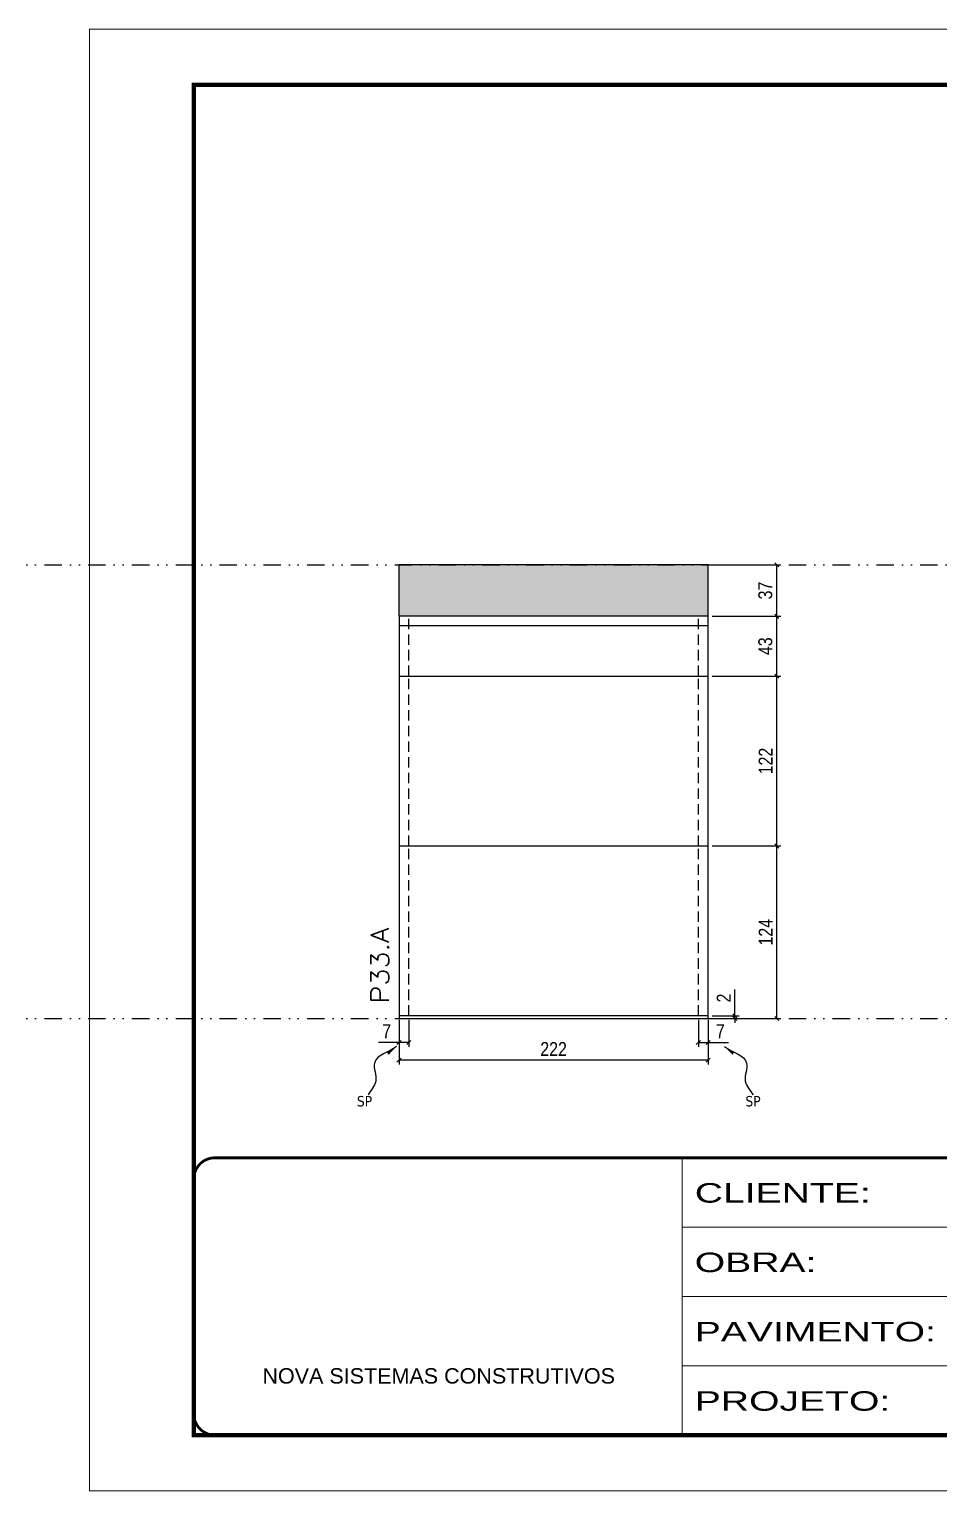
# Model space of a CAD drawing. Header units: millimetres. Extents: x 13777 to 27878, y -21631 to 6985.
# Drawn here: x 17540 to 18193, y -4402 to -3352 of the extents above; entities that cross this region are included whole.
import ezdxf

# ---------------------------------------------------------------- set-up
doc = ezdxf.new("R2010")
doc.units = ezdxf.units.MM
for name, pattern in [('CONTINUO', [0]), ('DASHED', [0.75, 0.5, -0.25]), ('DIVIDE2', [0.625, 0.25, -0.125, 0, -0.125, 0, -0.125]), ('HIDDEN', [0.375, 0.25, -0.125])]:
    doc.linetypes.add(name, pattern=pattern)
for name, color, linetype in [('COTA', 241, 'Continuous'), ('Nível', 160, 'Continuous'), ('Painéis', 200, 'Continuous'), ('SARR_2.2x7', 40, 'Continuous'), ('Sarrafo de Pressão', 42, 'HIDDEN'), ('texto', 7, 'Continuous')]:
    doc.layers.add(name, color=color, linetype=linetype)
for name, color, linetype, lineweight in [('Folhas', 255, 'Continuous', 9), ('SARRAFO DE PRESSAO', 251, 'DASHED', 9), ('Texto Seção', 7, 'Continuous', 15)]:
    doc.layers.add(name, color=color, linetype=linetype, lineweight=lineweight)
doc.styles.add('ARIAL', font='arial.ttf')
doc.styles.add('COTA TECNICA', font='techl___.ttf', dxfattribs={"height": 10})
doc.styles.add('COTA TECNICA-50', font='techl___.ttf', dxfattribs={"height": 10})
doc.styles.add('REGUA-120', font='ROMANS.shx', dxfattribs={"height": 15})
doc.styles.get("Standard").update_dxf_attribs({"font": 'arial.ttf'})
doc.styles.add('Tecnologia', font='')
doc.styles.get('Tecnologia').set_extended_font_data('Forgotten Futurist')
doc.dimstyles.new('COTA PAINEL-50', dxfattribs={"dimtxt": 10, "dimasz": 3, "dimexe": 3, "dimexo": 3, "dimgap": 3, "dimtad": 1, "dimdec": 1, "dimzin": 12, "dimdsep": 46, "dimtxsty": 'COTA TECNICA-50', "dimblk1": 'OBLIQUE', "dimblk2": 'OBLIQUE', "dimsah": 1, "dimcen": 0.9, "dimclrd": 4, "dimclre": 4, "dimclrt": 240, "dimadec": 1, "dimazin": 3, "dimtfac": 1, "dimtdec": 1, "dimtmove": 0, "dimatfit": 3, "dimfxl": 1, "dimtolj": 1, "dimtzin": 12, "dimarcsym": 0})
doc.dimstyles.new('PAINEL', dxfattribs={"dimtxt": 10, "dimasz": 3, "dimexe": 3, "dimexo": 3, "dimgap": 3, "dimtad": 1, "dimdec": 1, "dimzin": 12, "dimdsep": 46, "dimtxsty": 'COTA TECNICA', "dimblk1": 'OBLIQUE', "dimblk2": 'OBLIQUE', "dimsah": 1, "dimcen": 0.9, "dimclrd": 4, "dimclre": 4, "dimclrt": 240, "dimadec": 1, "dimazin": 3, "dimtfac": 1, "dimtdec": 1, "dimtmove": 0, "dimatfit": 3, "dimfxl": 1, "dimtolj": 1, "dimtzin": 12, "dimarcsym": 0})
doc.dimstyles.get("Standard").update_dxf_attribs({"dimtxt": 0.18, "dimasz": 0.18, "dimexe": 0.18, "dimexo": 0.0625, "dimgap": 0.09, "dimtad": 0, "dimtih": 1, "dimtoh": 1, "dimdec": 4, "dimzin": 0, "dimdsep": 46, "dimtxsty": 'Standard', "dimcen": 0.09, "dimadec": 0, "dimazin": 0, "dimtfac": 1, "dimtdec": 4, "dimtofl": 0, "dimtmove": 0, "dimatfit": 3, "dimfxl": 1, "dimtolj": 1, "dimtzin": 0, "dimarcsym": 0})

# ---------------------------------------------------------------- blocks, each defined once
blk = doc.blocks.new('9999999999')
at = {"color": 30, "linetype": 'CONTINUO'}
for p, q in [((98564.6, 34230.2), (98564.6, 34429.4)), ((98564.6, 34379.6), (99584, 34379.6)), ((98564.6, 34329.8), (99488, 34329.8)), ((99584, 34329.8), (99488, 34329.8)), ((99488, 34329.8), (99488, 34230.2)), ((98564.6, 34280), (99488, 34280))]:
    blk.add_line(p, q, dxfattribs=at)
at = {"color": 30, "linetype": 'CONTINUO', "const_width": 2}
blk.add_lwpolyline([(99584, 34230.2), (99584, 34414.4, 0.414214), (99569, 34429.4), (98229, 34429.4, 0.414214), (98214, 34414.4), (98214, 34245.2, 0.414214), (98229, 34230.2), (99584, 34230.2)], format="xyb", dxfattribs=at)
at = {"layer": 'Folhas'}
blk.add_lwpolyline([(98139, 34190.2), (99624, 34190.2), (99624, 35240.2), (98139, 35240.2)], close=True, dxfattribs=at)
at = {"layer": 'Folhas', "color": 30, "const_width": 3}
blk.add_lwpolyline([(98214, 34230.2), (99584, 34230.2), (99584, 35200.2), (98214, 35200.2)], close=True, dxfattribs=at)
at = {"color": 7, "linetype": 'Continuous', "ltscale": 5, "style": 'ARIAL'}
for s, height, p in [('SKR', 15.48, (98837.7, 34393.1)), ('LEAF LOEFGREN', 15.483, (98837.7, 34343.3)), ('4° SUBSOLO', 15.48, (98837.7, 34293.5)), ('NOVA SISTEMAS CONSTRUTIVOS', 11.059, (98263.2, 34267.2)), ('PILARES', 15.48, (98837.7, 34243.7))]:
    blk.add_text(s, height=height, dxfattribs=at).set_placement(p)
at = {"layer": 'Folhas', "color": 7, "style": 'Tecnologia', "width": 1.5}
for s, p in [('CLIENTE:', (98573.7, 34397.2)), ('OBRA:', (98573.7, 34347.3)), ('PAVIMENTO:', (98573.7, 34297.5)), ('PROJETO:', (98573.7, 34247.7))]:
    blk.add_text(s, height=14, dxfattribs=at).set_placement(p)
blk = doc.blocks.new('_Oblique')
at = {"color": 0, "linetype": 'ByBlock', "lineweight": -2}
blk.add_line((-0.5, -0.5), (0.5, 0.5), dxfattribs=at)
blk = doc.blocks.new('*D968')
at = {"layer": 'COTA', "color": 4, "lineweight": -2, "transparency": 16777216}
for p, q in [((17805.8, -4064.2), (17805.8, -4096.1)), ((18027.8, -4064.2), (18027.8, -4096.1)), ((18027.8, -4093.1), (17805.8, -4093.1))]:
    blk.add_line(p, q, dxfattribs=at)
at = {"layer": 'Defpoints', "color": 0, "transparency": 16777216}
for p in [(17805.8, -4061.2), (18027.8, -4061.2), (17805.8, -4093.1)]:
    blk.add_point(p, dxfattribs=at)
at = {"layer": 'COTA', "color": 4, "lineweight": -2, "transparency": 16777216, "xscale": 3, "yscale": 3, "zscale": 3, "rotation": 180}
blk.add_blockref('_Oblique', (17805.8, -4093.1), dxfattribs=at)
at = {"layer": 'COTA', "color": 4, "lineweight": -2, "transparency": 16777216, "xscale": 3, "yscale": 3, "zscale": 3}
blk.add_blockref('_Oblique', (18027.8, -4093.1), dxfattribs=at)
at = {"layer": 'COTA', "color": 240, "transparency": 16777216, "insert": (17916.8, -4085.1), "char_height": 10, "attachment_point": 5, "style": 'COTA TECNICA'}
blk.add_mtext('\\A1;222', dxfattribs=at)
blk = doc.blocks.new('*D969')
at = {"layer": 'COTA', "color": 4, "lineweight": -2, "transparency": 16777216}
for p, q in [((18020.8, -4064.2), (18020.8, -4083.4)), ((18027.8, -4066.2), (18027.8, -4083.4)), ((18020.8, -4080.4), (18027.8, -4080.4)), ((18027.8, -4080.4), (18042.5, -4080.4))]:
    blk.add_line(p, q, dxfattribs=at)
at = {"layer": 'Defpoints', "color": 0, "transparency": 16777216}
for p in [(18020.8, -4061.2), (18027.8, -4063.2), (18027.8, -4080.4)]:
    blk.add_point(p, dxfattribs=at)
at = {"layer": 'COTA', "color": 4, "lineweight": -2, "transparency": 16777216, "xscale": 3, "yscale": 3, "zscale": 3, "rotation": 180}
blk.add_blockref('_Oblique', (18020.8, -4080.4), dxfattribs=at)
at = {"layer": 'COTA', "color": 4, "lineweight": -2, "transparency": 16777216, "xscale": 3, "yscale": 3, "zscale": 3}
blk.add_blockref('_Oblique', (18027.8, -4080.4), dxfattribs=at)
at = {"layer": 'COTA', "color": 240, "transparency": 16777216, "insert": (18036.6, -4072.3), "char_height": 10, "attachment_point": 5, "style": 'COTA TECNICA-50'}
blk.add_mtext('\\A1;7', dxfattribs=at)
blk = doc.blocks.new('*D970')
at = {"layer": 'COTA', "color": 4, "lineweight": -2, "transparency": 16777216}
for p, q in [((17805.8, -4066.2), (17805.8, -4083.4)), ((17812.8, -4064.2), (17812.8, -4083.4)), ((17805.8, -4080.4), (17791, -4080.4)), ((17812.8, -4080.4), (17805.8, -4080.4))]:
    blk.add_line(p, q, dxfattribs=at)
at = {"layer": 'Defpoints', "color": 0, "transparency": 16777216}
for p in [(17805.8, -4063.2), (17812.8, -4061.2), (17805.8, -4080.4)]:
    blk.add_point(p, dxfattribs=at)
at = {"layer": 'COTA', "color": 4, "lineweight": -2, "transparency": 16777216, "xscale": 3, "yscale": 3, "zscale": 3, "rotation": 180}
blk.add_blockref('_Oblique', (17805.8, -4080.4), dxfattribs=at)
at = {"layer": 'COTA', "color": 4, "lineweight": -2, "transparency": 16777216, "xscale": 3, "yscale": 3, "zscale": 3}
blk.add_blockref('_Oblique', (17812.8, -4080.4), dxfattribs=at)
at = {"layer": 'COTA', "color": 240, "transparency": 16777216, "insert": (17796.9, -4072.3), "char_height": 10, "attachment_point": 5, "style": 'COTA TECNICA-50'}
blk.add_mtext('\\A1;7', dxfattribs=at)
blk = doc.blocks.new('*D971')
at = {"layer": 'COTA', "color": 4, "lineweight": -2, "transparency": 16777216}
for p, q in [((18047, -4061.2), (18047, -4042.4)), ((18030.8, -4061.2), (18050, -4061.2)), ((18030.8, -4063.2), (18050, -4063.2)), ((18047, -4063.2), (18047, -4061.2)), ((18047, -4063.2), (18047, -4066.2))]:
    blk.add_line(p, q, dxfattribs=at)
at = {"layer": 'Defpoints', "color": 0, "transparency": 16777216}
for p in [(18027.8, -4061.2), (18027.8, -4063.2), (18047, -4063.2)]:
    blk.add_point(p, dxfattribs=at)
at = {"layer": 'COTA', "color": 4, "lineweight": -2, "transparency": 16777216, "xscale": 3, "yscale": 3, "zscale": 3}
for p, rotation in [((18047, -4061.2), 270), ((18047, -4063.2), 90)]:
    blk.add_blockref('_Oblique', p, dxfattribs=dict(at, rotation=rotation))
at = {"layer": 'COTA', "color": 240, "transparency": 16777216, "insert": (18039, -4048.4), "char_height": 10, "attachment_point": 5, "rotation": 90, "style": 'COTA TECNICA-50'}
blk.add_mtext('\\A1;2', dxfattribs=at)
blk = doc.blocks.new('*D979')
at = {"layer": 'COTA', "color": 4, "lineweight": -2, "transparency": 16777216}
for p, q in [((18030.8, -3737.2), (18080.1, -3737.2)), ((18077.1, -3774.2), (18077.1, -3737.2)), ((18030.8, -3774.2), (18080.1, -3774.2))]:
    blk.add_line(p, q, dxfattribs=at)
at = {"layer": 'Defpoints', "color": 0, "transparency": 16777216}
for p in [(18027.8, -3737.2), (18077.1, -3737.2), (18027.8, -3774.2)]:
    blk.add_point(p, dxfattribs=at)
at = {"layer": 'COTA', "color": 4, "lineweight": -2, "transparency": 16777216, "xscale": 3, "yscale": 3, "zscale": 3}
for p, rotation in [((18077.1, -3737.2), 90), ((18077.1, -3774.2), 270)]:
    blk.add_blockref('_Oblique', p, dxfattribs=dict(at, rotation=rotation))
at = {"layer": 'COTA', "color": 240, "transparency": 16777216, "insert": (18068.9, -3755.7), "char_height": 10, "attachment_point": 5, "rotation": 90, "style": 'COTA TECNICA-50'}
blk.add_mtext('\\A1;37', dxfattribs=at)
blk = doc.blocks.new('*D972')
at = {"layer": 'COTA', "color": 4, "lineweight": -2, "transparency": 16777216}
for p, q in [((18030.8, -3817.2), (18080.1, -3817.2)), ((18077.1, -3939.2), (18077.1, -3817.2)), ((18030.8, -3939.2), (18080.1, -3939.2))]:
    blk.add_line(p, q, dxfattribs=at)
at = {"layer": 'Defpoints', "color": 0, "transparency": 16777216}
for p in [(18027.8, -3817.2), (18077.1, -3817.2), (18027.8, -3939.2)]:
    blk.add_point(p, dxfattribs=at)
at = {"layer": 'COTA', "color": 4, "lineweight": -2, "transparency": 16777216, "xscale": 3, "yscale": 3, "zscale": 3}
for p, rotation in [((18077.1, -3817.2), 90), ((18077.1, -3939.2), 270)]:
    blk.add_blockref('_Oblique', p, dxfattribs=dict(at, rotation=rotation))
at = {"layer": 'COTA', "color": 240, "transparency": 16777216, "insert": (18069.1, -3878.2), "char_height": 10, "attachment_point": 5, "rotation": 90, "style": 'COTA TECNICA-50'}
blk.add_mtext('\\A1;122', dxfattribs=at)
blk = doc.blocks.new('*D973')
at = {"layer": 'COTA', "color": 4, "lineweight": -2, "transparency": 16777216}
for p, q in [((18030.8, -3774.2), (18080.1, -3774.2)), ((18077.1, -3817.2), (18077.1, -3774.2)), ((18030.8, -3817.2), (18080.1, -3817.2))]:
    blk.add_line(p, q, dxfattribs=at)
at = {"layer": 'Defpoints', "color": 0, "transparency": 16777216}
for p in [(18027.8, -3774.2), (18077.1, -3774.2), (18027.8, -3817.2)]:
    blk.add_point(p, dxfattribs=at)
at = {"layer": 'COTA', "color": 4, "lineweight": -2, "transparency": 16777216, "xscale": 3, "yscale": 3, "zscale": 3}
for p, rotation in [((18077.1, -3774.2), 90), ((18077.1, -3817.2), 270)]:
    blk.add_blockref('_Oblique', p, dxfattribs=dict(at, rotation=rotation))
at = {"layer": 'COTA', "color": 240, "transparency": 16777216, "insert": (18068.9, -3795.7), "char_height": 10, "attachment_point": 5, "rotation": 90, "style": 'COTA TECNICA-50'}
blk.add_mtext('\\A1;43', dxfattribs=at)
blk = doc.blocks.new('*D977')
at = {"layer": 'COTA', "color": 4, "linetype": 'ByBlock', "lineweight": -2, "transparency": 16777216}
for p, q in [((18030.8, -3939.2), (18080.1, -3939.2)), ((18077.1, -4063.2), (18077.1, -3939.2)), ((18030.8, -4063.2), (18080.1, -4063.2))]:
    blk.add_line(p, q, dxfattribs=at)
at = {"layer": 'Defpoints', "color": 0, "linetype": 'ByBlock', "transparency": 16777216}
for p in [(18027.8, -3939.2), (18077.1, -3939.2), (18027.8, -4063.2)]:
    blk.add_point(p, dxfattribs=at)
at = {"layer": 'COTA', "color": 4, "linetype": 'ByBlock', "lineweight": -2, "transparency": 16777216, "xscale": 3, "yscale": 3, "zscale": 3}
for p, rotation in [((18077.1, -3939.2), 90), ((18077.1, -4063.2), 270)]:
    blk.add_blockref('_Oblique', p, dxfattribs=dict(at, rotation=rotation))
at = {"layer": 'COTA', "color": 240, "linetype": 'ByBlock', "transparency": 16777216, "insert": (18069.1, -4001.2), "char_height": 10, "attachment_point": 5, "rotation": 90, "style": 'COTA TECNICA'}
blk.add_mtext('\\A1;124', dxfattribs=at)
blk = doc.blocks.new('*D978')
at = {"layer": 'COTA', "color": 4, "linetype": 'ByBlock', "lineweight": -2, "transparency": 16777216}
for p, q in [((18030.8, -3939.2), (18080.1, -3939.2)), ((18077.1, -4063.2), (18077.1, -3939.2)), ((18030.8, -4063.2), (18080.1, -4063.2))]:
    blk.add_line(p, q, dxfattribs=at)
at = {"layer": 'Defpoints', "color": 0, "linetype": 'ByBlock', "transparency": 16777216}
for p in [(18027.8, -3939.2), (18077.1, -3939.2), (18027.8, -4063.2)]:
    blk.add_point(p, dxfattribs=at)
at = {"layer": 'COTA', "color": 4, "linetype": 'ByBlock', "lineweight": -2, "transparency": 16777216, "xscale": 3, "yscale": 3, "zscale": 3}
for p, rotation in [((18077.1, -3939.2), 90), ((18077.1, -4063.2), 270)]:
    blk.add_blockref('_Oblique', p, dxfattribs=dict(at, rotation=rotation))
at = {"layer": 'COTA', "color": 240, "linetype": 'ByBlock', "transparency": 16777216, "insert": (18069.1, -4001.2), "char_height": 10, "attachment_point": 5, "rotation": 90, "style": 'COTA TECNICA'}
blk.add_mtext('\\A1;124', dxfattribs=at)

msp = doc.modelspace()

# ---------------------------------------------------------------- hatches: boundary and pattern name
at = {"layer": 'COTA', "linetype": 'ByBlock'}
h = msp.add_hatch(dxfattribs=at)
h.set_pattern_fill('AR-CONC', color=256, scale=0.03)
h.set_pattern_definition([(50, (12363.6954, -14740.608), (5.46554, -0.4781726), [0.5715, -6.2865]), (355, (12363.6954, -14740.608), (-1.0573026, 5.7317054), [0.4572, -5.0292175]), (100.451445, (12364.151, -14740.648), (4.4082374, 5.2535326), [0.4857003, -5.3427073]), (46.1842, (12363.6954, -14739.084), (8.1323712, -1.26127), [0.85725, -9.42975]), (96.63556, (12364.373, -14739.189), (7.122124, 7.4227837), [0.7285507, -8.014068]), (351.18415, (12363.695, -14739.084), (7.122124, 7.422784), [0.685799, -7.543792]), (21, (12364.4574, -14739.465), (4.5484317, -3.067956), [0.5715, -6.2865]), (326, (12364.4574, -14739.465), (1.8540609, 5.525639), [0.4572, -5.0292]), (71.451445, (12364.8365, -14739.721), (6.4024926, 2.457683), [0.4857003, -5.3426981]), (37.5, (12363.6954, -14740.6081), (0.0926581, 2.53665117), [0, -4.96824, 0, -5.1054, 0, -5.04825]), (7.5, (12363.6954, -14740.6081), (2.0045899, 3.00541724), [0, -2.91084, 0, -4.85394, 0, -1.92405]), (327.5, (12361.9962, -14740.6081), (4.06771786, -0.17186232), [0, -1.905, 0, -5.9436, 0, -7.8867]), (317.5, (12361.234, -14740.608), (4.4438754, 0.7627947), [0, -2.4765, 0, -3.94716, 0, -5.6007])])
h.paths.add_polyline_path([(18027.78, -3774.17), (18027.78, -3737.17), (17805.78, -3737.17), (17805.78, -3774.17)])

# ---------------------------------------------------------------- linework, layer by layer
for p, q in [((18027.78, -3737.17), (17805.78, -3737.17)), ((17805.78, -3774.17), (17805.78, -3737.17)), ((18027.78, -3774.17), (18027.78, -3737.17))]:
    msp.add_line(p, q, dxfattribs=at)
at = {"layer": 'Nível', "color": 4, "linetype": 'DIVIDE2', "ltscale": 50}
for p, q in [((13777.11, -3737.17), (21531.15, -3737.17)), ((13777.11, -4063.17), (21531.15, -4063.17))]:
    msp.add_line(p, q, dxfattribs=at)
at = {"layer": 'Painéis'}
for p, q in [((18027.78, -3774.17), (17805.78, -3774.17)), ((17805.78, -3774.17), (17805.78, -4061.17)), ((18027.78, -4061.17), (18027.78, -3774.17)), ((17805.78, -3817.17), (18027.78, -3817.17)), ((17805.78, -3939.17), (18027.78, -3939.17))]:
    msp.add_line(p, q, dxfattribs=at)
msp.add_lwpolyline([(18027.78, -4061.17), (17805.78, -4061.17), (17805.78, -4063.17), (18027.78, -4063.17)], close=True, dxfattribs=at)
at = {"layer": 'SARR_2.2x7'}
msp.add_line((18027.78, -3781.17), (17805.78, -3781.17), dxfattribs=at)
at = {"layer": 'Sarrafo de Pressão', "ltscale": 30}
for p, q in [((17812.78, -3817.17), (17812.78, -3774.17)), ((18020.78, -3817.17), (18020.78, -3774.17)), ((17812.78, -3939.17), (17812.78, -3817.17)), ((18020.78, -3939.17), (18020.78, -3817.17)), ((17812.78, -4061.17), (17812.78, -3939.17)), ((18020.78, -4061.17), (18020.78, -3939.17))]:
    msp.add_line(p, q, dxfattribs=at)

# ---------------------------------------------------------------- block references
at = {"layer": 'SARRAFO DE PRESSAO', "color": 6, "linetype": 'ByBlock'}
msp.add_blockref('9999999999', (-80555.51, -38592.65), dxfattribs=at)

# ---------------------------------------------------------------- texts
at = {"layer": 'texto', "color": 0, "char_height": 7.5, "attachment_point": 5}
for insert in [(17781, -4122.66), (18060.03, -4122.66)]:
    msp.add_mtext('{\\fTahoma|b0|i0|c0|p34;\\C4;SP}', dxfattribs=dict(at, insert=insert))
at = {"layer": 'Texto Seção', "style": 'REGUA-120', "width": 1.1}
msp.add_text('P33.A', height=13, rotation=90, dxfattribs=at).set_placement((17798.53, -4052.4))

# ---------------------------------------------------------------- dimensions: what is measured, and where the dimension line sits
at = {"layer": 'COTA'}
for base, p1, p2, angle, picture, middle in [((18077.15, -3737.17), (18027.78, -3774.17), (18027.78, -3737.17), 90, '*D979', (18068.93, -3755.67)), ((18077.15, -3774.17), (18027.78, -3817.17), (18027.78, -3774.17), 90, '*D973', (18068.93, -3795.67)), ((18077.15, -3817.17), (18027.78, -3939.17), (18027.78, -3817.17), 90, '*D972', (18069.09, -3878.17)), ((17805.78, -4080.41), (17812.78, -4061.17), (17805.78, -4063.17), 180, '*D970', (17796.91, -4072.33))]:
    dim = msp.add_linear_dim(base=base, p1=p1, p2=p2, angle=angle, dimstyle='COTA PAINEL-50', dxfattribs=at)
    dim.commit()
    dim.dimension.update_dxf_attribs({"geometry": picture, "text_midpoint": middle})
at = {"layer": 'COTA', "linetype": 'ByBlock'}
for picture in ['*D977', '*D978']:
    dim = msp.add_aligned_dim(p1=(18027.78, -4063.17), p2=(18027.78, -3939.17), distance=-49.37, dimstyle='PAINEL', dxfattribs=at)
    dim.commit()
    dim.dimension.update_dxf_attribs({"geometry": picture, "text_midpoint": (18069.07, -4001.17)})
at = {"layer": 'COTA'}
dim = msp.add_linear_dim(base=(18047.04, -4063.17), p1=(18027.78, -4061.17), p2=(18027.78, -4063.17), angle=90, dimstyle='COTA PAINEL-50', dxfattribs=at)
dim.commit()
dim.dimension.update_dxf_attribs({"geometry": '*D971', "text_midpoint": (18047.04, -4048.42), "dimtype": 160})
dim = msp.add_linear_dim(base=(17805.78, -4093.06), p1=(18027.78, -4061.17), p2=(17805.78, -4061.17), angle=180, dimstyle='PAINEL', override={"dimarcsym": 2}, dxfattribs=at)
dim.commit()
dim.dimension.update_dxf_attribs({"geometry": '*D968', "text_midpoint": (17916.78, -4085.06)})
dim = msp.add_linear_dim(base=(18027.78, -4080.41), p1=(18020.78, -4061.17), p2=(18027.78, -4063.17), dimstyle='COTA PAINEL-50', dxfattribs=at)
dim.commit()
dim.dimension.update_dxf_attribs({"geometry": '*D969', "text_midpoint": (18036.64, -4072.33)})

# ---------------------------------------------------------------- leaders
at = {"layer": 'COTA', "path_type": 1}
for points in [[(17803.95, -4083.35), (17788.16, -4095.18), (17789.09, -4108.19), (17783.54, -4117.97)], [(18039.61, -4083.35), (18055.39, -4095.18), (18054.47, -4108.19), (18060.02, -4117.97)]]:
    msp.add_leader(points, dimstyle='Standard', override={"dimasz": 8}, dxfattribs=at)

doc.saveas('drawing.dxf')
